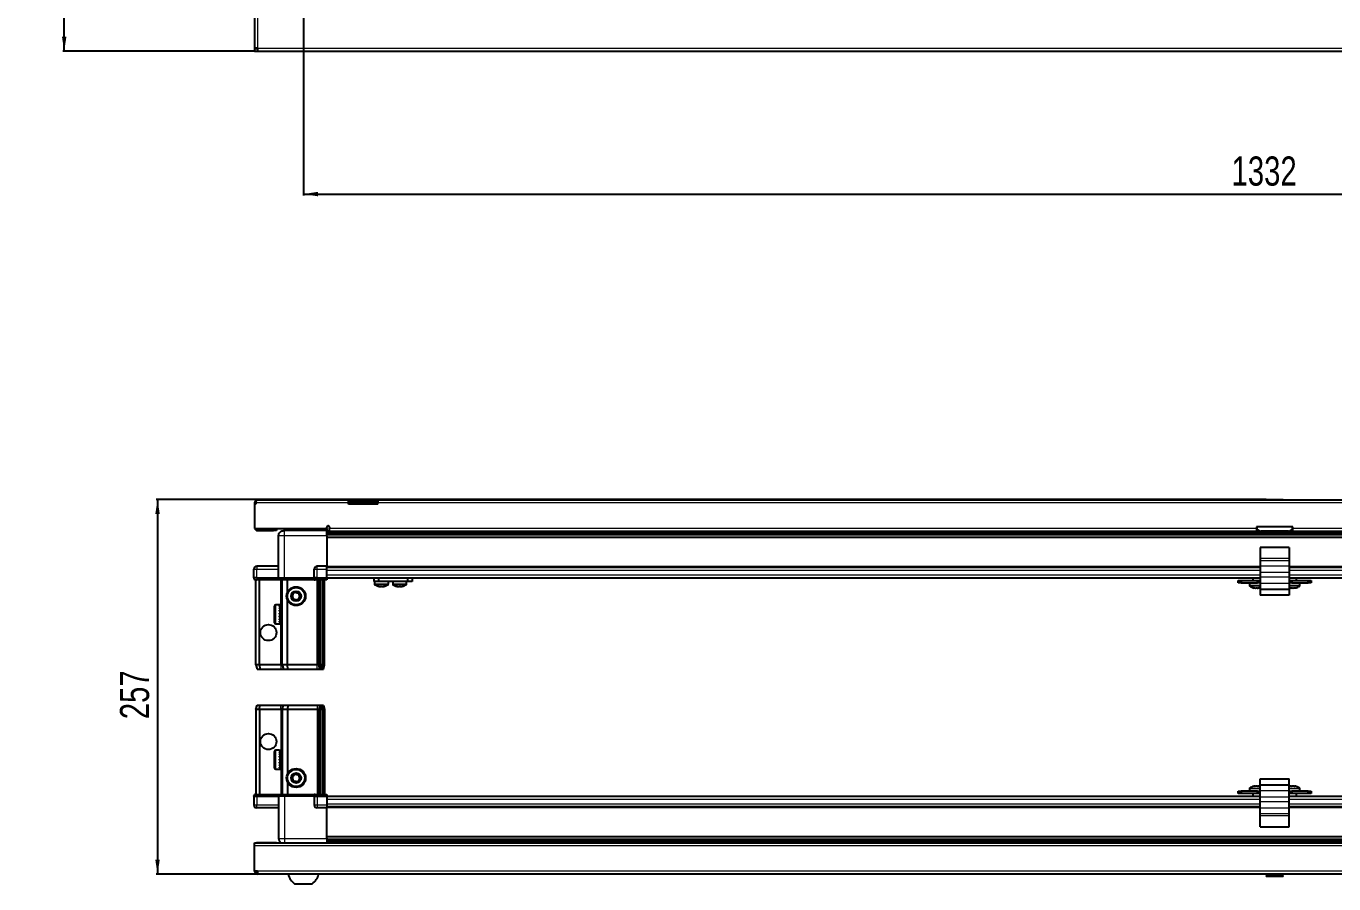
# Model space of a CAD drawing. Header units: millimetres. Extents: x 1219 to 4961, y 106 to 1896.
# Drawn here: x 1219 to 2115, y 106 to 694 of the extents above; entities that cross this region are included whole.
import ezdxf

# ---------------------------------------------------------------- set-up
doc = ezdxf.new("R2010")
doc.units = ezdxf.units.MM
doc.layers.add('FORMAT', color=7, linetype='Continuous')
doc.styles.add('SLDTEXTSTYLE0', font='TXT', dxfattribs={"width": 0.75})
doc.dimstyles.new('SLDDIMSTYLE0', dxfattribs={"dimtxt": 20, "dimasz": 10, "dimexe": 0, "dimexo": 0.0625, "dimgap": 5, "dimtad": 2, "dimdec": 1, "dimrnd": 1e-09, "dimzin": 12, "dimdsep": 46, "dimtxsty": 'SLDTEXTSTYLE0', "dimsah": 1, "dimcen": 0.09, "dimadec": 0, "dimazin": 3, "dimtfac": 1, "dimtofl": 0, "dimtmove": 0, "dimatfit": 3, "dimfxl": 0, "dimfrac": 2, "dimtolj": 1, "dimtzin": 12, "dimarcsym": 0})

# ---------------------------------------------------------------- blocks, each defined once
blk = doc.blocks.new('_D')
at = {"layer": 'FORMAT'}
for p, q in [((1375.15, 1675.82), (1243.66, 1675.82)), ((1244.66, 676.82), (1244.66, 1675.82)), ((1375.15, 676.82), (1243.66, 676.82))]:
    blk.add_line(p, q, dxfattribs=at)
for points in [[(1244.66, 1675.82), (1243.12, 1665.82), (1246.2, 1665.82)], [(1244.66, 676.82), (1246.2, 686.82), (1243.12, 686.82)]]:
    blk.add_solid(points, dxfattribs=at)
at = {"layer": 'FORMAT', "insert": (1218.88, 1154.16), "char_height": 20, "attachment_point": 1, "rotation": 90, "style": 'SLDTEXTSTYLE0'}
blk.add_mtext('999', dxfattribs=at)
blk = doc.blocks.new('_D_2')
at = {"layer": 'FORMAT'}
for p, q in [((1408.66, 717.31), (1408.66, 577.82)), ((2740.66, 717.31), (2740.66, 577.82)), ((1408.66, 578.82), (2740.66, 578.82))]:
    blk.add_line(p, q, dxfattribs=at)
for points in [[(1408.66, 578.82), (1418.66, 577.28), (1418.66, 580.36)], [(2740.66, 578.82), (2730.66, 580.36), (2730.66, 577.28)]]:
    blk.add_solid(points, dxfattribs=at)
at = {"layer": 'FORMAT', "insert": (2045.1, 604.6), "char_height": 20, "attachment_point": 1, "style": 'SLDTEXTSTYLE0'}
blk.add_mtext('1332', dxfattribs=at)
blk = doc.blocks.new('_D_10')
at = {"layer": 'FORMAT'}
for p, q in [((2068.86, 369.36), (1307.66, 369.36)), ((1308.66, 369.36), (1308.66, 112.36)), ((1377.25, 112.36), (1307.66, 112.36))]:
    blk.add_line(p, q, dxfattribs=at)
for points in [[(1308.66, 369.36), (1307.12, 359.36), (1310.2, 359.36)], [(1308.66, 112.36), (1310.2, 122.36), (1307.12, 122.36)]]:
    blk.add_solid(points, dxfattribs=at)
at = {"layer": 'FORMAT', "insert": (1282.88, 218.69), "char_height": 20, "attachment_point": 1, "rotation": 90, "style": 'SLDTEXTSTYLE0'}
blk.add_mtext('257', dxfattribs=at)

msp = doc.modelspace()

# ---------------------------------------------------------------- linework, layer by layer
at = {"color": 7, "linetype": 'Continuous', "lineweight": 25}
for p, q in [((1375.16, 1673.72), (1375.16, 678.92)), ((1377.26, 678.92), (1375.16, 678.92)), ((1375.16, 678.92), (1375.16, 678.32)), ((1375.16, 678.32), (1375.16, 676.82)), ((1377.26, 678.32), (1375.16, 678.32)), ((1375.16, 676.82), (1377.26, 676.82)), ((1377.26, 678.92), (1377.26, 676.82)), ((1377.26, 676.82), (2772.06, 676.82)), ((1376.76, 369.06), (1439.66, 369.06)), ((1400.02, 369.36), (1400.02, 369.06)), ((1400.02, 369.36), (1411.59, 369.36)), ((1411.59, 369.06), (1411.59, 369.36)), ((1439.66, 366.96), (1439.66, 369.06)), ((1439.66, 369.06), (1449.66, 369.06)), ((1449.66, 369.06), (1459.66, 369.06)), ((1459.66, 369.06), (1459.66, 366.96)), ((1459.66, 369.06), (2689.66, 369.06)), ((2068.87, 369.36), (2068.87, 369.06)), ((2068.87, 369.36), (2080.44, 369.36)), ((2080.44, 369.06), (2080.44, 369.36)), ((1376.16, 366.96), (1375.16, 366.96)), ((1375.16, 366.96), (1375.16, 366.06)), ((1375.16, 366.06), (1375.16, 349.56)), ((1376.16, 366.06), (1375.16, 366.06)), ((1376.16, 366.96), (1376.16, 366.06)), ((1449.66, 367.56), (1439.66, 367.56)), ((1439.66, 366.06), (1439.66, 366.96)), ((1459.66, 366.06), (1439.66, 366.06)), ((1459.66, 367.56), (1449.66, 367.56)), ((1459.66, 366.06), (1459.66, 366.96)), ((1424.66, 349.56), (1424.66, 350.41)), ((1426.66, 350.41), (1426.66, 349.66)), ((2087.16, 350.56), (2062.16, 350.56)), ((2062.16, 350.56), (2062.16, 349.66)), ((2087.16, 349.66), (2087.16, 350.56)), ((1375.16, 349.56), (1424.66, 349.56)), ((1377.26, 348.06), (1388.16, 348.06)), ((1390.16, 348.06), (1388.16, 348.06)), ((1390.16, 349.56), (1390.16, 348.06)), ((1391.66, 315.56), (1391.66, 344.56)), ((1395.41, 349.56), (1395.41, 348.06)), ((1424.66, 348.06), (1395.66, 348.06)), ((1421.91, 348.06), (1421.91, 349.56)), ((1424.66, 349.56), (1424.66, 348.06)), ((1424.66, 347.41), (1448.53, 347.41)), ((2724.66, 345.61), (1424.66, 345.61)), ((2724.66, 345.58), (1424.66, 345.58)), ((1424.66, 344.56), (1424.66, 323.56)), ((1426.66, 347.56), (1426.66, 349.66)), ((1426.66, 347.56), (2062.16, 347.56)), ((1443.16, 347.56), (1443.16, 347.41)), ((1443.32, 347.56), (1443.32, 347.41)), ((1443.53, 347.56), (1443.53, 347.41)), ((1444.08, 347.56), (1444.08, 347.41)), ((1444.49, 347.56), (1444.49, 347.41)), ((1445.38, 347.56), (1445.38, 347.41)), ((1445.96, 347.56), (1445.96, 347.41)), ((1447.1, 347.56), (1447.1, 347.41)), ((1447.8, 347.56), (1447.8, 347.41)), ((1448.53, 347.41), (1449.07, 347.41)), ((1449.07, 347.56), (1449.07, 347.41)), ((1449.07, 347.41), (1449.08, 347.41)), ((1449.08, 347.41), (1449.81, 347.41)), ((1449.26, 347.56), (1449.26, 347.41)), ((1449.76, 347.56), (1449.76, 347.41)), ((1449.81, 347.56), (1449.81, 347.41)), ((1449.81, 347.41), (1450.78, 347.41)), ((1449.81, 347.41), (1449.81, 347.41)), ((1450.78, 347.41), (2698.53, 347.41)), ((1451.1, 347.56), (1451.1, 347.41)), ((1451.12, 347.56), (1451.12, 347.41)), ((1451.81, 347.56), (1451.81, 347.41)), ((1452.99, 347.56), (1452.99, 347.41)), ((1453.6, 347.56), (1453.6, 347.41)), ((1454.55, 347.56), (1454.55, 347.41)), ((1455.01, 347.56), (1455.01, 347.41)), ((1455.63, 347.56), (1455.63, 347.41)), ((1455.89, 347.56), (1455.89, 347.41)), ((1456.13, 347.56), (1456.13, 347.41)), ((1456.16, 347.56), (1456.16, 347.41)), ((2062.16, 349.66), (2062.16, 347.56)), ((2084.16, 347.56), (2065.16, 347.56)), ((2087.16, 347.56), (2087.16, 349.66)), ((2087.16, 347.56), (2722.66, 347.56)), ((2084.66, 336.51), (2064.66, 336.51)), ((2064.66, 336.51), (2064.66, 328.78)), ((2084.66, 336.51), (2084.66, 328.78)), ((1391.66, 323.56), (1376.66, 323.56)), ((1424.66, 323.56), (1418.16, 323.56)), ((1424.66, 321.56), (1424.66, 323.56)), ((1424.66, 322.91), (2064.66, 322.91)), ((2064.66, 328.78), (2064.66, 327.34)), ((2064.66, 327.34), (2064.66, 323.57)), ((2064.66, 323.57), (2064.66, 319.24)), ((2084.66, 328.78), (2084.66, 327.34)), ((2084.66, 327.34), (2084.66, 323.57)), ((2084.66, 323.57), (2084.66, 319.24)), ((2084.66, 322.91), (2724.66, 322.91)), ((1374.66, 315.56), (1374.66, 321.56)), ((1374.66, 315.56), (1374.66, 315.22)), ((1374.66, 315.56), (1374.66, 315.56)), ((1374.66, 315.56), (1374.66, 315.22)), ((1376.66, 315.56), (1374.66, 315.56)), ((1374.66, 315.22), (1375.16, 314.36)), ((1374.66, 315.22), (1375.16, 314.36)), ((1375.16, 314.36), (1376.66, 314.36)), ((1376.16, 256.06), (1376.16, 314.36)), ((1376.66, 315.56), (1391.46, 315.56)), ((1391.46, 314.36), (1376.66, 314.36)), ((1378.66, 256.06), (1378.66, 314.36)), ((1391.46, 315.56), (1391.66, 315.56)), ((1391.66, 314.36), (1391.46, 314.36)), ((1391.66, 315.56), (1391.66, 314.36)), ((1391.66, 315.56), (1395.66, 315.56)), ((1395.66, 314.36), (1391.66, 314.36)), ((1394.16, 256.06), (1394.16, 314.36)), ((1395.66, 315.56), (1415.96, 315.56)), ((1415.96, 314.36), (1395.66, 314.36)), ((1397.66, 305.56), (1397.66, 314.36)), ((1415.96, 315.56), (1416.16, 315.56)), ((1416.16, 314.36), (1415.96, 314.36)), ((1416.16, 315.56), (1416.16, 321.56)), ((1416.16, 315.56), (1416.16, 314.36)), ((1418.16, 315.56), (1416.16, 315.56)), ((1416.16, 315.56), (1418.16, 315.56)), ((1416.16, 314.36), (1416.83, 314.36)), ((1424.66, 314.36), (1416.83, 314.36)), ((1418.16, 315.56), (1424.66, 315.56)), ((1418.16, 315.22), (1424.66, 315.22)), ((1419.16, 256.06), (1419.16, 314.36)), ((1420.16, 256.06), (1420.16, 314.36)), ((1421.66, 256.06), (1421.66, 314.36)), ((1423.16, 256.06), (1423.16, 314.36)), ((1424.66, 315.56), (1424.66, 321.56)), ((1424.66, 315.71), (2064.66, 315.71)), ((1424.66, 315.56), (1424.66, 315.22)), ((1424.66, 315.22), (1424.66, 314.36)), ((1457.11, 313.21), (1457.11, 315.71)), ((1460.11, 315.71), (1460.11, 313.21)), ((1480.31, 313.21), (1480.31, 315.71)), ((1483.31, 315.71), (1483.31, 313.21)), ((2059.66, 315.71), (2059.66, 313.71)), ((2064.66, 319.24), (2064.66, 316.01)), ((2064.66, 316.01), (2064.66, 311.69)), ((2084.66, 319.24), (2084.66, 316.01)), ((2084.66, 316.01), (2084.66, 311.69)), ((2084.66, 315.71), (2724.66, 315.71)), ((2089.66, 313.71), (2089.66, 315.71)), ((1460.11, 313.21), (1457.11, 313.21)), ((1457.46, 313.21), (1457.46, 311.3)), ((1480.31, 313.21), (1460.11, 313.21)), ((1466.96, 311.3), (1466.96, 313.21)), ((1469.91, 313.21), (1469.91, 311.3)), ((1469.96, 313.21), (1469.96, 311.3)), ((1479.46, 311.3), (1479.46, 313.21)), ((1483.31, 313.21), (1480.31, 313.21)), ((2049.66, 312.21), (2049.66, 313.71)), ((2049.66, 313.71), (2051.66, 313.71)), ((2051.66, 312.21), (2049.66, 312.21)), ((2051.66, 313.71), (2051.66, 312.21)), ((2051.66, 313.71), (2062.91, 313.71)), ((2051.66, 312.21), (2062.91, 312.21)), ((2057.41, 312.21), (2057.41, 310.3)), ((2062.91, 312.21), (2062.91, 313.71)), ((2062.91, 313.71), (2064.66, 313.71)), ((2064.66, 312.21), (2062.91, 312.21)), ((2064.66, 311.69), (2064.66, 307.71)), ((2084.66, 307.71), (2064.66, 307.71)), ((2064.66, 307.71), (2064.66, 303.71)), ((2084.66, 313.71), (2086.41, 313.71)), ((2086.41, 312.21), (2084.66, 312.21)), ((2084.66, 311.69), (2084.66, 307.71)), ((2084.66, 308.91), (2084.91, 308.83)), ((2084.66, 307.71), (2084.66, 303.71)), ((2086.41, 313.71), (2086.41, 312.21)), ((2086.41, 313.71), (2097.66, 313.71)), ((2086.41, 312.21), (2097.66, 312.21)), ((2091.91, 310.3), (2091.91, 312.21)), ((2097.66, 312.21), (2097.66, 313.71)), ((2097.66, 313.71), (2099.66, 313.71)), ((2099.66, 312.21), (2097.66, 312.21)), ((2099.66, 313.71), (2099.66, 312.21)), ((1388.96, 284.86), (1388.96, 296.26)), ((1392.66, 297.06), (1389.76, 297.06)), ((1392.16, 296.96), (1392.66, 296.96)), ((1392.16, 296.96), (1392.16, 296.8)), ((1392.16, 296.8), (1392.66, 296.8)), ((1392.16, 296.31), (1392.66, 296.31)), ((1392.16, 296.31), (1392.16, 295.93)), ((1392.16, 295.93), (1392.66, 295.93)), ((1392.66, 296.96), (1392.66, 297.06)), ((1392.66, 296.8), (1392.66, 296.96)), ((1392.66, 296.31), (1392.66, 296.8)), ((1392.66, 295.93), (1392.66, 296.31)), ((1392.66, 295.09), (1392.66, 295.93)), ((1397.66, 256.06), (1397.66, 300.56)), ((2084.66, 303.71), (2064.66, 303.71)), ((1392.16, 295.09), (1392.66, 295.09)), ((1392.16, 295.09), (1392.16, 294.53)), ((1392.16, 294.53), (1392.66, 294.53)), ((1392.16, 293.43), (1392.66, 293.43)), ((1392.16, 293.43), (1392.16, 292.75)), ((1392.16, 292.75), (1392.66, 292.75)), ((1392.16, 291.49), (1392.66, 291.49)), ((1392.16, 291.49), (1392.16, 290.75)), ((1392.16, 291.19), (1392.66, 291.19)), ((1392.16, 290.75), (1392.66, 290.75)), ((1392.16, 289.46), (1392.66, 289.46)), ((1392.16, 289.46), (1392.16, 288.74)), ((1392.16, 289.32), (1392.66, 289.32)), ((1392.16, 288.74), (1392.66, 288.74)), ((1392.16, 287.53), (1392.66, 287.53)), ((1392.16, 287.53), (1392.16, 286.9)), ((1392.66, 294.53), (1392.66, 295.09)), ((1392.76, 294.96), (1392.66, 294.96)), ((1392.66, 293.43), (1392.66, 294.53)), ((1392.66, 292.75), (1392.66, 293.43)), ((1392.66, 291.49), (1392.66, 292.75)), ((1392.66, 291.19), (1392.66, 291.49)), ((1392.66, 289.46), (1392.66, 290.75)), ((1392.66, 288.74), (1392.66, 289.32)), ((1392.66, 287.53), (1392.66, 288.74)), ((1392.66, 286.9), (1392.66, 287.53)), ((1392.76, 293.44), (1392.76, 294.96)), ((1392.76, 286.16), (1392.76, 293.44)), ((1393.64, 293.86), (1393.16, 294.56)), ((1393.16, 286.56), (1393.16, 294.56)), ((1393.16, 286.56), (1393.64, 287.25)), ((1394.12, 294.56), (1393.64, 293.86)), ((1393.64, 287.25), (1393.64, 293.86)), ((1393.64, 287.25), (1394.12, 286.56)), ((1394.16, 294.56), (1394.12, 294.56)), ((1394.12, 286.56), (1394.12, 294.56)), ((1389.76, 284.06), (1392.66, 284.06)), ((1392.16, 286.9), (1392.66, 286.9)), ((1392.16, 285.9), (1392.66, 285.9)), ((1392.16, 285.9), (1392.16, 285.42)), ((1392.16, 285.42), (1392.66, 285.42)), ((1392.16, 284.73), (1392.66, 284.73)), ((1392.16, 284.73), (1392.16, 284.44)), ((1392.16, 284.44), (1392.66, 284.44)), ((1392.16, 284.12), (1392.66, 284.12)), ((1392.16, 284.12), (1392.16, 284.06)), ((1392.16, 284.06), (1392.66, 284.06)), ((1392.66, 285.9), (1392.66, 286.9)), ((1392.66, 286.16), (1392.76, 286.16)), ((1392.66, 285.42), (1392.66, 285.9)), ((1392.66, 284.73), (1392.66, 285.42)), ((1392.66, 284.44), (1392.66, 284.73)), ((1392.66, 284.12), (1392.66, 284.44)), ((1392.66, 284.06), (1392.66, 284.12)), ((1392.66, 284.06), (1392.66, 284.06)), ((1394.12, 286.56), (1394.16, 286.56)), ((1378.66, 256.06), (1376.16, 256.06)), ((1376.16, 256.06), (1376.96, 253.06)), ((1376.96, 253.06), (1378.81, 253.06)), ((1378.66, 256.06), (1378.81, 253.06)), ((1393.16, 256.06), (1378.66, 256.06)), ((1378.81, 253.06), (1393.16, 253.06)), ((1394.16, 256.06), (1393.16, 256.06)), ((1393.16, 253.06), (1394.96, 253.06)), ((1397.66, 256.06), (1394.16, 256.06)), ((1394.16, 256.06), (1394.96, 253.06)), ((1394.96, 253.06), (1397.99, 253.06)), ((1418.16, 256.06), (1397.66, 256.06)), ((1397.99, 253.06), (1397.66, 256.06)), ((1397.99, 253.06), (1418.16, 253.06)), ((1419.16, 256.06), (1418.16, 256.06)), ((1418.16, 253.06), (1419.96, 253.06)), ((1420.16, 256.06), (1419.16, 256.06)), ((1419.96, 253.06), (1419.16, 256.06)), ((1419.96, 253.06), (1420.7, 253.06)), ((1421.66, 256.06), (1420.16, 256.06)), ((1420.7, 253.06), (1420.16, 256.06)), ((1420.7, 253.06), (1421.2, 253.06)), ((1421.2, 253.06), (1421.66, 256.06)), ((1421.2, 253.06), (1422.35, 253.06)), ((1423.16, 256.06), (1421.66, 256.06)), ((1422.35, 253.06), (1423.16, 256.06)), ((1376.16, 225.36), (1376.96, 228.36)), ((1376.16, 225.36), (1376.16, 167.06)), ((1378.66, 225.36), (1376.16, 225.36)), ((1376.96, 228.36), (1378.81, 228.36)), ((1378.66, 225.36), (1378.81, 228.36)), ((1393.16, 225.36), (1378.66, 225.36)), ((1378.66, 225.36), (1378.66, 167.06)), ((1378.81, 228.36), (1393.16, 228.36)), ((1393.16, 228.36), (1394.96, 228.36)), ((1394.16, 225.36), (1393.16, 225.36)), ((1394.16, 225.36), (1394.96, 228.36)), ((1397.66, 225.36), (1394.16, 225.36)), ((1394.16, 225.36), (1394.16, 167.06)), ((1394.96, 228.36), (1397.99, 228.36)), ((1397.99, 228.36), (1397.66, 225.36)), ((1397.66, 225.36), (1397.66, 180.86)), ((1418.16, 225.36), (1397.66, 225.36)), ((1397.99, 228.36), (1418.16, 228.36)), ((1418.16, 228.36), (1419.96, 228.36)), ((1419.16, 225.36), (1418.16, 225.36)), ((1419.96, 228.36), (1419.16, 225.36)), ((1419.16, 225.36), (1419.16, 167.06)), ((1420.16, 225.36), (1419.16, 225.36)), ((1419.96, 228.36), (1420.7, 228.36)), ((1420.7, 228.36), (1420.16, 225.36)), ((1420.16, 225.36), (1420.16, 167.06)), ((1421.66, 225.36), (1420.16, 225.36)), ((1420.7, 228.36), (1421.2, 228.36)), ((1421.2, 228.36), (1422.35, 228.36)), ((1421.2, 228.36), (1421.66, 225.36)), ((1421.66, 225.36), (1421.66, 167.06)), ((1423.16, 225.36), (1421.66, 225.36)), ((1422.35, 228.36), (1423.16, 225.36)), ((1423.16, 225.36), (1423.16, 167.06)), ((1392.16, 197.36), (1389.76, 197.36)), ((1392.16, 197.36), (1392.16, 197.35)), ((1392.16, 197.35), (1392.66, 197.35)), ((1392.66, 197.16), (1392.66, 197.35)), ((1388.96, 185.16), (1388.96, 196.56)), ((1392.16, 197.16), (1392.66, 197.16)), ((1392.16, 197.16), (1392.16, 196.94)), ((1392.16, 196.94), (1392.66, 196.94)), ((1392.16, 196.37), (1392.66, 196.37)), ((1392.16, 196.37), (1392.16, 195.94)), ((1392.16, 195.94), (1392.66, 195.94)), ((1392.16, 195.03), (1392.66, 195.03)), ((1392.16, 195.03), (1392.16, 194.44)), ((1392.16, 194.44), (1392.66, 194.44)), ((1392.16, 193.29), (1392.66, 193.29)), ((1392.16, 193.29), (1392.16, 192.59)), ((1392.16, 192.59), (1392.66, 192.59)), ((1392.16, 191.31), (1392.66, 191.31)), ((1392.16, 191.31), (1392.16, 190.57)), ((1392.16, 191.16), (1392.66, 191.16)), ((1392.16, 190.66), (1392.66, 190.66)), ((1392.16, 190.57), (1392.66, 190.57)), ((1392.16, 189.28), (1392.66, 189.28)), ((1392.16, 189.28), (1392.16, 188.58)), ((1392.16, 188.58), (1392.66, 188.58)), ((1392.66, 196.94), (1392.66, 197.16)), ((1392.66, 196.37), (1392.66, 196.94)), ((1392.66, 195.94), (1392.66, 196.37)), ((1392.66, 195.03), (1392.66, 195.94)), ((1392.76, 195.26), (1392.66, 195.26)), ((1392.66, 194.44), (1392.66, 195.03)), ((1392.66, 193.29), (1392.66, 194.44)), ((1392.66, 192.59), (1392.66, 193.29)), ((1392.66, 191.31), (1392.66, 192.59)), ((1392.66, 191.16), (1392.66, 191.31)), ((1392.66, 190.57), (1392.66, 190.66)), ((1392.66, 189.28), (1392.66, 190.57)), ((1392.66, 188.58), (1392.66, 189.28)), ((1392.66, 187.41), (1392.66, 188.58)), ((1392.76, 186.46), (1392.76, 195.26)), ((1393.64, 194.16), (1393.16, 194.86)), ((1393.16, 186.86), (1393.16, 194.86)), ((1394.12, 194.86), (1393.64, 194.16)), ((1393.64, 187.55), (1393.64, 194.16)), ((1394.16, 194.86), (1394.12, 194.86)), ((1394.12, 186.86), (1394.12, 194.86)), ((1389.76, 184.36), (1392.16, 184.36)), ((1392.16, 187.41), (1392.66, 187.41)), ((1392.16, 187.41), (1392.16, 186.81)), ((1392.16, 186.81), (1392.66, 186.81)), ((1392.16, 185.88), (1392.66, 185.88)), ((1392.16, 185.88), (1392.16, 185.43)), ((1392.16, 185.43), (1392.66, 185.43)), ((1392.16, 184.83), (1392.66, 184.83)), ((1392.16, 184.83), (1392.16, 184.59)), ((1392.16, 184.59), (1392.66, 184.59)), ((1392.16, 184.37), (1392.66, 184.37)), ((1392.16, 184.37), (1392.16, 184.36)), ((1392.16, 184.36), (1392.66, 184.36)), ((1392.66, 186.81), (1392.66, 187.41)), ((1392.66, 185.88), (1392.66, 186.81)), ((1392.66, 186.46), (1392.76, 186.46)), ((1392.66, 185.43), (1392.66, 185.88)), ((1392.66, 184.83), (1392.66, 185.43)), ((1392.66, 184.59), (1392.66, 184.83)), ((1392.66, 184.37), (1392.66, 184.59)), ((1392.66, 184.36), (1392.66, 184.37)), ((1393.16, 186.86), (1393.64, 187.55)), ((1393.64, 187.55), (1394.12, 186.86)), ((1394.12, 186.86), (1394.16, 186.86)), ((1397.66, 175.86), (1397.66, 167.06)), ((2057.41, 171.11), (2057.41, 169.21)), ((2063.33, 172.69), (2063.33, 172.69)), ((2064.66, 177.71), (2084.66, 177.71)), ((2064.66, 173.71), (2064.66, 177.71)), ((2064.66, 173.71), (2084.66, 173.71)), ((2064.66, 169.72), (2064.66, 173.71)), ((2084.66, 173.71), (2084.66, 177.71)), ((2084.66, 169.72), (2084.66, 173.71)), ((2088.33, 172.69), (2088.33, 172.69)), ((2091.91, 169.21), (2091.91, 171.11)), ((1375.16, 167.06), (1374.66, 166.19)), ((1374.66, 165.86), (1374.66, 166.19)), ((1374.66, 165.86), (1376.66, 165.86)), ((1374.66, 165.86), (1374.66, 159.86)), ((1376.66, 167.06), (1375.16, 167.06)), ((1376.66, 167.06), (1391.46, 167.06)), ((1391.46, 165.86), (1376.66, 165.86)), ((1376.66, 165.86), (1391.46, 165.86)), ((1391.46, 167.06), (1391.66, 167.06)), ((1391.66, 165.86), (1391.46, 165.86)), ((1391.66, 165.86), (1391.66, 167.06)), ((1391.66, 167.06), (1395.66, 167.06)), ((1395.66, 165.86), (1391.66, 165.86)), ((1391.66, 165.86), (1391.66, 136.86)), ((1395.66, 167.06), (1415.96, 167.06)), ((1415.96, 165.86), (1395.66, 165.86)), ((1415.96, 167.06), (1416.16, 167.06)), ((1416.16, 165.86), (1415.96, 165.86)), ((1416.16, 165.86), (1416.16, 167.06)), ((1416.83, 167.06), (1416.16, 167.06)), ((1416.16, 165.86), (1418.16, 165.86)), ((1416.16, 165.86), (1416.16, 159.86)), ((1416.83, 167.06), (1424.66, 167.06)), ((1424.66, 166.19), (1418.16, 166.19)), ((1424.66, 165.86), (1418.16, 165.86)), ((1418.16, 165.86), (1424.66, 165.86)), ((1424.66, 167.06), (1424.66, 166.19)), ((1424.66, 166.19), (1424.66, 166.19)), ((1424.66, 165.86), (1424.66, 166.19)), ((1424.66, 165.86), (1424.66, 165.86)), ((1424.66, 165.86), (1424.66, 159.86)), ((2064.66, 165.71), (1424.66, 165.71)), ((2049.66, 167.71), (2049.66, 169.21)), ((2049.66, 169.21), (2051.66, 169.21)), ((2051.66, 167.71), (2049.66, 167.71)), ((2051.66, 169.21), (2051.66, 167.71)), ((2062.91, 169.21), (2051.66, 169.21)), ((2062.91, 167.71), (2051.66, 167.71)), ((2059.66, 167.71), (2059.66, 165.71)), ((2062.91, 167.71), (2062.91, 169.21)), ((2062.91, 169.21), (2064.66, 169.21)), ((2064.66, 167.71), (2062.91, 167.71)), ((2064.66, 165.4), (2064.66, 169.72)), ((2064.66, 162.17), (2064.66, 165.4)), ((2064.66, 157.85), (2064.66, 162.17)), ((2084.66, 165.4), (2084.66, 169.72)), ((2084.66, 169.21), (2086.41, 169.21)), ((2086.41, 167.71), (2084.66, 167.71)), ((2724.66, 165.71), (2084.66, 165.71)), ((2084.66, 162.17), (2084.66, 165.4)), ((2084.66, 157.85), (2084.66, 162.17)), ((2086.41, 169.21), (2086.41, 167.71)), ((2097.66, 169.21), (2086.41, 169.21)), ((2097.66, 167.71), (2086.41, 167.71)), ((2089.66, 165.71), (2089.66, 167.71)), ((2097.66, 167.71), (2097.66, 169.21)), ((2097.66, 169.21), (2099.66, 169.21)), ((2099.66, 167.71), (2097.66, 167.71)), ((2099.66, 169.21), (2099.66, 167.71)), ((1391.66, 157.86), (1376.66, 157.86)), ((1424.66, 157.86), (1418.16, 157.86)), ((1424.66, 159.86), (1424.66, 157.86)), ((2064.66, 158.51), (1424.66, 158.51)), ((1424.66, 136.86), (1424.66, 157.86)), ((2064.66, 154.07), (2064.66, 157.85)), ((2064.66, 152.63), (2064.66, 154.07)), ((2064.66, 144.91), (2064.66, 152.63)), ((2724.66, 158.51), (2084.66, 158.51)), ((2084.66, 154.07), (2084.66, 157.85)), ((2084.66, 152.63), (2084.66, 154.07)), ((2084.66, 144.91), (2084.66, 152.63)), ((2064.66, 144.91), (2084.66, 144.91)), ((1424.66, 135.83), (2724.66, 135.83)), ((1424.66, 135.8), (2724.66, 135.8)), ((1375.16, 133.86), (2774.16, 133.86)), ((1375.16, 131.76), (1375.16, 133.86)), ((1375.16, 114.46), (1375.16, 131.76)), ((1390.16, 133.96), (1377.26, 133.96)), ((1390.16, 133.96), (1390.16, 133.86)), ((1448.53, 134.01), (1424.66, 134.01)), ((1443.16, 133.86), (1443.16, 134.01)), ((1443.2, 133.86), (1443.2, 134.01)), ((1443.47, 133.86), (1443.47, 134.01)), ((1443.73, 133.86), (1443.73, 134.01)), ((1444.38, 133.86), (1444.38, 134.01)), ((1444.84, 133.86), (1444.84, 134.01)), ((1445.81, 133.86), (1445.81, 134.01)), ((1446.43, 133.86), (1446.43, 134.01)), ((1447.62, 133.86), (1447.62, 134.01)), ((1448.28, 133.86), (1448.28, 134.01)), ((1448.33, 133.86), (1448.33, 134.01)), ((1449.62, 134.01), (1448.53, 134.01)), ((1450.35, 134.01), (1449.62, 134.01)), ((1449.62, 133.86), (1449.62, 134.01)), ((1449.62, 134.01), (1449.62, 134.01)), ((1449.63, 133.86), (1449.63, 134.01)), ((1450.13, 133.86), (1450.13, 134.01)), ((1450.36, 134.01), (1450.35, 134.01)), ((1450.36, 133.86), (1450.36, 134.01)), ((1450.78, 134.01), (1450.36, 134.01)), ((2698.53, 134.01), (1450.78, 134.01)), ((1451.63, 133.86), (1451.63, 134.01)), ((1452.32, 133.86), (1452.32, 134.01)), ((1453.45, 133.86), (1453.45, 134.01)), ((1454.02, 133.86), (1454.02, 134.01)), ((1454.9, 133.86), (1454.9, 134.01)), ((1455.3, 133.86), (1455.3, 134.01)), ((1455.83, 133.86), (1455.83, 134.01)), ((1456.02, 133.86), (1456.02, 134.01)), ((1456.16, 133.86), (1456.16, 134.01)), ((1377.26, 114.46), (1375.16, 114.46)), ((1377.26, 114.46), (1377.26, 112.36)), ((2772.06, 112.36), (1377.26, 112.36)), ((2069.86, 112.36), (2068.87, 111.37)), ((2068.87, 111.37), (2068.87, 110.86)), ((2080.44, 111.37), (2068.87, 111.37)), ((2080.44, 110.86), (2068.87, 110.86)), ((2080.44, 111.37), (2079.46, 112.36)), ((2080.44, 110.86), (2080.44, 111.37)), ((1402.66, 105.76), (1414.66, 105.76))]:
    msp.add_line(p, q, dxfattribs=at)
at = {"color": 8, "linetype": 'Continuous', "lineweight": 18}
for p, q in [((1377.26, 1673.72), (1377.26, 678.92)), ((1377.26, 678.92), (2772.06, 678.92)), ((1449.66, 367.56), (1449.66, 369.06)), ((1439.66, 366.96), (1376.16, 366.96)), ((2689.66, 366.96), (1459.66, 366.96)), ((1377.26, 349.56), (1377.26, 348.06)), ((1388.16, 348.06), (1388.16, 349.56)), ((1395.66, 344.56), (1424.66, 344.56)), ((1395.66, 315.56), (1395.66, 344.56)), ((1424.66, 348.06), (1426.66, 348.06)), ((2724.66, 346.82), (1424.66, 346.82)), ((1424.66, 344.37), (2724.66, 344.37)), ((2724.66, 342.96), (1424.66, 342.96)), ((1426.66, 349.66), (2062.16, 349.66)), ((2062.16, 348.06), (2063.5, 348.06)), ((2085.82, 348.06), (2087.16, 348.06)), ((2087.16, 349.66), (2722.66, 349.66)), ((1376.66, 323.56), (1376.66, 321.56)), ((1418.16, 321.56), (1418.16, 323.56)), ((1424.66, 323.56), (2064.66, 323.56)), ((2084.66, 328.78), (2064.66, 328.78)), ((2084.66, 327.34), (2064.66, 327.34)), ((2084.66, 323.57), (2064.66, 323.57)), ((2084.66, 323.56), (2724.66, 323.56)), ((1374.66, 321.56), (1376.66, 321.56)), ((1376.66, 315.56), (1376.66, 321.56)), ((1376.66, 321.56), (1391.66, 321.56)), ((1376.66, 315.56), (1376.66, 314.36)), ((1391.46, 314.36), (1391.46, 315.56)), ((1393.16, 294.56), (1393.16, 314.36)), ((1395.66, 315.56), (1395.66, 314.36)), ((1415.96, 314.36), (1415.96, 315.56)), ((1416.16, 321.56), (1418.16, 321.56)), ((1418.16, 315.56), (1418.16, 321.56)), ((1418.16, 321.56), (1424.66, 321.56)), ((1418.16, 315.56), (1418.16, 315.22)), ((1418.16, 256.06), (1418.16, 314.36)), ((1424.66, 320.91), (2064.66, 320.91)), ((1424.66, 317.71), (2064.66, 317.71)), ((2084.66, 319.24), (2064.66, 319.24)), ((2084.66, 316.01), (2064.66, 316.01)), ((2084.66, 320.91), (2724.66, 320.91)), ((2084.66, 317.71), (2724.66, 317.71)), ((1466.96, 311.3), (1457.46, 311.3)), ((1466.76, 310.93), (1457.65, 310.93)), ((1469.96, 311.3), (1469.91, 311.3)), ((1479.46, 311.3), (1469.96, 311.3)), ((1470.15, 310.93), (1470.1, 310.93)), ((1479.26, 310.93), (1470.15, 310.93)), ((2064.66, 310.3), (2057.41, 310.3)), ((2064.66, 309.93), (2057.6, 309.93)), ((2084.66, 311.69), (2064.66, 311.69)), ((2091.91, 310.3), (2084.66, 310.3)), ((2091.71, 309.93), (2084.66, 309.93)), ((1389.76, 284.06), (1389.76, 297.06)), ((1393.16, 256.06), (1393.16, 286.56)), ((1393.16, 256.06), (1393.16, 253.06)), ((1418.16, 253.06), (1418.16, 256.06)), ((1393.16, 225.36), (1393.16, 228.36)), ((1393.16, 225.36), (1393.16, 194.86)), ((1418.16, 228.36), (1418.16, 225.36)), ((1418.16, 225.36), (1418.16, 167.06)), ((1389.76, 184.36), (1389.76, 197.36)), ((1393.16, 186.86), (1393.16, 167.06)), ((2057.41, 171.11), (2062.16, 171.11)), ((2057.6, 171.48), (2062.16, 171.48)), ((2062.16, 171.48), (2064.66, 171.48)), ((2062.16, 171.11), (2064.66, 171.11)), ((2084.66, 171.48), (2087.16, 171.48)), ((2084.66, 171.11), (2087.16, 171.11)), ((2087.16, 171.48), (2091.71, 171.48)), ((2087.16, 171.11), (2091.91, 171.11)), ((1376.66, 165.86), (1376.66, 167.06)), ((1376.66, 165.86), (1376.66, 159.86)), ((1391.46, 165.86), (1391.46, 167.06)), ((1395.66, 165.86), (1395.66, 167.06)), ((1395.66, 165.86), (1395.66, 136.86)), ((1415.96, 165.86), (1415.96, 167.06)), ((1418.16, 165.86), (1418.16, 166.19)), ((1418.16, 165.86), (1418.16, 159.86)), ((1424.66, 165.86), (1424.66, 166.19)), ((2064.66, 163.71), (1424.66, 163.71)), ((2064.66, 169.72), (2084.66, 169.72)), ((2064.66, 165.4), (2084.66, 165.4)), ((2064.66, 162.17), (2084.66, 162.17)), ((2724.66, 163.71), (2084.66, 163.71)), ((1374.66, 159.86), (1376.66, 159.86)), ((1376.66, 159.86), (1391.66, 159.86)), ((1376.66, 157.86), (1376.66, 159.86)), ((1416.16, 159.86), (1418.16, 159.86)), ((1418.16, 159.86), (1424.66, 159.86)), ((1418.16, 159.86), (1418.16, 157.86)), ((2064.66, 160.51), (1424.66, 160.51)), ((2064.66, 157.86), (1424.66, 157.86)), ((2064.66, 157.85), (2084.66, 157.85)), ((2064.66, 154.07), (2084.66, 154.07)), ((2064.66, 152.63), (2084.66, 152.63)), ((2724.66, 160.51), (2084.66, 160.51)), ((2724.66, 157.86), (2084.66, 157.86)), ((1395.66, 136.86), (1424.66, 136.86)), ((1424.66, 138.45), (2724.66, 138.45)), ((2724.66, 137.04), (1424.66, 137.04)), ((1424.66, 134.59), (2724.66, 134.59)), ((2774.16, 131.76), (1375.16, 131.76)), ((1377.26, 133.86), (1377.26, 133.96)), ((2772.06, 114.46), (1377.26, 114.46))]:
    msp.add_line(p, q, dxfattribs=at)
at = {"color": 7, "linetype": 'Continuous', "lineweight": 25, "flags": 128}
for points in [[(2064.66, 172.5), (2064.65, 172.51), (2064.33, 172.6)], [(2085.01, 172.61), (2084.69, 172.51), (2084.66, 172.5)], [(1377.26, 133.96), (1376.85, 133.91), (1376.62, 133.86)]]:
    msp.add_lwpolyline(points, dxfattribs=at)
at = {"color": 7, "linetype": 'Continuous', "lineweight": 25}
for centre, radius in [((1403.66, 303.06), 6.5), ((1403.66, 303.06), 3.46), ((1384.66, 278.06), 5.5), ((1384.66, 203.36), 5.5), ((1403.66, 178.36), 6.5), ((1403.66, 178.36), 3.46)]:
    msp.add_circle(centre, radius, dxfattribs=at)
at = {"color": 8, "linetype": 'Continuous', "lineweight": 18}
for centre in [(1403.66, 303.06), (1403.66, 178.36)]:
    msp.add_circle(centre, 5.7, dxfattribs=at)
at = {"color": 7, "linetype": 'Continuous', "lineweight": 25}
for centre, radius, start, end in [((1425.66, 350.41), 1, 0, 180), ((2065.16, 350.56), 3, 180, 270), ((2084.16, 350.56), 3, 270, 360), ((1377.26, 350.16), 2.1, 196.60155, 270), ((1376.66, 321.56), 2, 90, 180), ((1418.16, 321.56), 2, 90, 180), ((1403.66, 303.06), 2.5, 74.92207, 134.92207), ((1403.66, 303.06), 2.5, 14.92207, 74.92207), ((1457.91, 311.3), 0.45, 180, 235.28209), ((1462.21, 317.51), 8, 235.28209, 258.9392), ((1462.21, 317.51), 8, 281.00757, 304.71791), ((1466.51, 311.3), 0.45, 304.71791, 0), ((1470.36, 311.3), 0.45, 180, 235.28209), ((1470.41, 311.3), 0.45, 180, 235.28209), ((1474.66, 317.51), 8, 235.28209, 255.8287), ((1474.71, 317.51), 8, 235.28209, 259.06255), ((1474.71, 317.51), 8, 280.87532, 304.71791), ((1479.01, 311.3), 0.45, 304.71791, 0), ((2057.86, 310.3), 0.45, 180, 235.28209), ((2062.16, 316.51), 8, 235.28209, 259.10263), ((2062.16, 316.51), 8, 280.79755, 288.20996), ((2087.16, 316.51), 8, 286.33055, 304.71791), ((2091.46, 310.3), 0.45, 304.71791, 0), ((1389.76, 296.26), 0.8, 90, 180), ((1403.66, 303.06), 2.5, 134.92207, 194.92207), ((1403.66, 303.06), 2.5, 194.92207, 254.92207), ((1403.66, 303.06), 2.5, 254.92207, 314.92207), ((1403.66, 303.06), 2.5, 314.92207, 14.92207), ((1393.16, 294.96), 0.4, 180, 270), ((1389.76, 284.86), 0.8, 180, 270), ((1393.16, 286.16), 0.4, 90, 180), ((1389.76, 196.56), 0.8, 90, 180), ((1393.16, 195.26), 0.4, 180, 270), ((1389.76, 185.16), 0.8, 180, 270), ((1393.16, 186.46), 0.4, 90, 180), ((1403.66, 178.36), 2.5, 147.37605, 207.37605), ((1403.66, 178.36), 2.5, 87.37605, 147.37605), ((1403.66, 178.36), 2.5, 27.37605, 87.37605), ((1403.66, 178.36), 2.5, 327.37605, 27.37605), ((1403.66, 178.36), 2.5, 207.37605, 267.37605), ((1403.66, 178.36), 2.5, 267.37605, 327.37605), ((2057.86, 171.11), 0.45, 124.71791, 180), ((2062.16, 164.91), 8, 105.59831, 124.71791), ((2087.16, 164.91), 8, 55.28209, 74.20809), ((2091.46, 171.11), 0.45, 0, 55.28209), ((1376.66, 159.86), 2, 180, 270), ((1418.16, 159.86), 2, 180, 270), ((1377.26, 114.46), 2.1, 180, 270), ((1377.26, 114.46), 0.6, 180, 270), ((1409.68, 115.38), 11.91, 194.70035, 233.8734), ((1407.63, 115.38), 11.91, 306.1266, 345.29965)]:
    msp.add_arc(centre, radius, start, end, dxfattribs=at)
for centre, start_param, end_param in [((1418.16, 311.76), 0, 0.722734), ((1418.16, 169.65), 2.418858, 3.141593)]:
    msp.add_ellipse(centre, major_axis=(0, 3.46), ratio=0.57735, start_param=start_param, end_param=end_param, dxfattribs=at)
for points, knots in [([(1376.78, 368.97), (1376.69, 368.96), (1376.36, 368.91), (1375.87, 368.58), (1375.4, 368.03), (1375.18, 367.45), (1375.16, 367.08), (1375.16, 366.96)], [0, 0, 0, 0, 0.097967, 0.353745, 0.609519, 0.865294, 1, 1, 1, 1]), ([(1376.16, 366.96), (1376.2, 367.21), (1376.29, 367.7), (1376.43, 368.34), (1376.56, 368.81), (1376.67, 369.03), (1376.73, 369.05), (1376.76, 369.06)], [0, 0, 0, 0, 0.2302553, 0.4485219, 0.6667858, 0.8850496, 1, 1, 1, 1]), ([(1391.66, 344.56), (1391.7, 345), (1391.78, 345.67), (1392.21, 346.49), (1392.66, 347.05), (1393.22, 347.5), (1394.04, 347.94), (1394.72, 348.01), (1395.16, 348.06)], [0, 0, 0, 0, 0.239457, 0.368361, 0.5, 0.631639, 0.760543, 1, 1, 1, 1]), ([(1395.66, 348.06), (1395.59, 348.06), (1395.46, 348.06), (1395.3, 348.06), (1395.18, 348.06), (1395.16, 348.06), (1395.16, 348.06)], [0, 0, 0, 0, 0.249394, 0.500333, 0.750167, 1, 1, 1, 1]), ([(1424.66, 344.56), (1424.66, 344.95), (1424.66, 345.74), (1424.66, 346.78), (1424.66, 347.58), (1424.66, 348), (1424.66, 348.04), (1424.66, 348.06)], [0, 0, 0, 0, 0.214694, 0.429388, 0.644082, 0.858775, 1, 1, 1, 1]), ([(1400.87, 303.81), (1401.24, 304.17), (1401.92, 304.85), (1402.6, 305.53), (1402.91, 305.84)], [0, 0, 0, 0, 0.534686, 1, 1, 1, 1]), ([(1402.91, 305.84), (1403.41, 305.71), (1404.34, 305.46), (1405.27, 305.21), (1405.7, 305.09)], [0, 0, 0, 0, 0.534686, 1, 1, 1, 1]), ([(1405.7, 305.09), (1405.73, 304.97), (1405.89, 304.39), (1406.14, 303.43), (1406.36, 302.64), (1406.44, 302.3)], [0, 0, 0, 0, 0.133125, 0.637099, 1, 1, 1, 1]), ([(1460.71, 309.65), (1460.71, 309.65), (1460.71, 309.64), (1460.57, 309.68), (1460.39, 309.73), (1460.24, 309.78), (1460.17, 309.82), (1460.15, 309.83), (1460.16, 309.83), (1460.17, 309.83), (1460.19, 309.82), (1460.26, 309.81), (1460.55, 309.74), (1460.93, 309.67), (1461.34, 309.64), (1461.62, 309.67), (1461.77, 309.73), (1461.88, 309.8), (1461.95, 309.82), (1461.97, 309.83), (1462, 309.83), (1462.02, 309.83), (1462.06, 309.82), (1462.16, 309.79), (1462.32, 309.72), (1462.54, 309.66), (1462.84, 309.64), (1463.18, 309.66), (1463.49, 309.71), (1463.73, 309.76), (1463.84, 309.79), (1463.93, 309.81), (1463.98, 309.82), (1464.02, 309.83), (1464.03, 309.83), (1464.04, 309.83), (1464.04, 309.83)], [0, 0, 0, 0, 0.026098, 0.079837, 0.137205, 0.178357, 0.199039, 0.20334, 0.207689, 0.210723, 0.214544, 0.22148, 0.248602, 0.355777, 0.404897, 0.454423, 0.54605, 0.591404, 0.597119, 0.601325, 0.604382, 0.607444, 0.611991, 0.624229, 0.678519, 0.75975, 0.804305, 0.849026, 0.923625, 0.95136, 0.968708, 0.979996, 0.991142, 0.995473, 0.998845, 1, 1, 1, 1]), ([(1464.04, 309.83), (1464.04, 309.83), (1464.05, 309.83), (1464.05, 309.82), (1464.01, 309.79), (1463.87, 309.72), (1463.73, 309.67), (1463.68, 309.64), (1463.72, 309.65), (1463.74, 309.65)], [0, 0, 0, 0, 0.015183, 0.036536, 0.0957, 0.360142, 0.675239, 0.874535, 1, 1, 1, 1]), ([(1473.19, 309.65), (1473.2, 309.65), (1473.22, 309.65), (1473.07, 309.69), (1472.92, 309.76), (1472.8, 309.81), (1472.8, 309.83), (1472.8, 309.83), (1472.81, 309.83), (1472.84, 309.82), (1472.93, 309.81), (1473.27, 309.73), (1473.69, 309.65), (1474.13, 309.64), (1474.35, 309.68), (1474.51, 309.73), (1474.63, 309.78), (1474.71, 309.82), (1474.76, 309.83), (1474.79, 309.83), (1474.81, 309.83), (1474.84, 309.82), (1474.9, 309.81), (1475.03, 309.74), (1475.18, 309.67), (1475.49, 309.64), (1475.87, 309.67), (1476.26, 309.73), (1476.56, 309.8), (1476.67, 309.82), (1476.69, 309.83), (1476.7, 309.83), (1476.71, 309.83), (1476.71, 309.82), (1476.65, 309.79), (1476.47, 309.72), (1476.27, 309.66), (1476.23, 309.65), (1476.22, 309.65)], [0, 0, 0, 0, 0.028363, 0.080682, 0.138356, 0.167292, 0.170918, 0.173795, 0.176698, 0.18005, 0.186399, 0.213077, 0.319019, 0.35398, 0.399283, 0.447645, 0.482337, 0.499772, 0.503397, 0.507064, 0.509622, 0.512843, 0.51869, 0.541554, 0.631904, 0.673313, 0.715064, 0.792307, 0.830541, 0.835358, 0.838904, 0.841481, 0.844063, 0.847895, 0.858212, 0.90398, 0.972459, 1, 1, 1, 1]), ([(2060.65, 308.65), (2060.65, 308.65), (2060.66, 308.65), (2060.53, 308.68), (2060.34, 308.75), (2060.21, 308.81), (2060.2, 308.82), (2060.2, 308.83), (2060.21, 308.83), (2060.23, 308.83), (2060.28, 308.82), (2060.48, 308.77), (2060.81, 308.7), (2061.23, 308.65), (2061.57, 308.65), (2061.79, 308.69), (2061.95, 308.76), (2062.06, 308.81), (2062.13, 308.83), (2062.15, 308.83), (2062.17, 308.83), (2062.2, 308.82), (2062.27, 308.81), (2062.43, 308.73), (2062.61, 308.65), (2063.01, 308.64), (2063.33, 308.68), (2063.65, 308.73), (2063.89, 308.78), (2064.03, 308.82), (2064.08, 308.83), (2064.1, 308.83), (2064.11, 308.83), (2064.12, 308.82), (2064.1, 308.81), (2063.95, 308.74), (2063.76, 308.68), (2063.64, 308.64), (2063.66, 308.65), (2063.66, 308.65)], [0, 0, 0, 0, 0.010799, 0.054362, 0.137099, 0.15773, 0.161505, 0.165316, 0.167859, 0.170396, 0.174819, 0.188446, 0.251902, 0.315848, 0.35385, 0.406145, 0.463793, 0.492715, 0.496339, 0.499215, 0.502116, 0.505467, 0.511813, 0.538479, 0.644372, 0.679317, 0.724599, 0.772938, 0.807614, 0.825041, 0.828665, 0.83233, 0.834886, 0.838106, 0.84395, 0.866804, 0.957112, 0.998502, 1, 1, 1, 1]), ([(2084.91, 308.83), (2084.91, 308.83), (2084.91, 308.83), (2084.92, 308.82), (2084.98, 308.81), (2085.28, 308.73), (2085.67, 308.65), (2085.93, 308.64), (2085.99, 308.68), (2085.99, 308.73), (2085.98, 308.78), (2085.98, 308.82), (2086.01, 308.83), (2086.02, 308.83), (2086.04, 308.83), (2086.07, 308.82), (2086.15, 308.81), (2086.4, 308.74), (2086.72, 308.67), (2087.15, 308.64), (2087.55, 308.67), (2087.88, 308.73), (2088.12, 308.8), (2088.24, 308.82), (2088.26, 308.83), (2088.28, 308.83), (2088.3, 308.83), (2088.32, 308.82), (2088.35, 308.79), (2088.32, 308.72), (2088.33, 308.66), (2088.45, 308.64), (2088.69, 308.66), (2088.95, 308.71), (2089.17, 308.76), (2089.27, 308.79), (2089.34, 308.81), (2089.38, 308.82), (2089.4, 308.83), (2089.41, 308.83), (2089.41, 308.83), (2089.41, 308.83)], [0, 0, 0, 0, 0.001949, 0.005301, 0.011649, 0.03832, 0.144236, 0.179189, 0.224481, 0.27283, 0.307514, 0.324945, 0.328569, 0.332235, 0.334792, 0.338012, 0.343858, 0.366716, 0.457045, 0.498443, 0.540184, 0.617408, 0.655632, 0.660449, 0.663994, 0.66657, 0.669151, 0.672983, 0.683297, 0.729054, 0.797516, 0.835067, 0.872758, 0.935631, 0.959006, 0.973626, 0.98314, 0.992535, 0.996185, 0.999027, 1, 1, 1, 1]), ([(1401.61, 301.02), (1401.52, 301.35), (1401.31, 302.15), (1401.06, 303.11), (1400.9, 303.69), (1400.87, 303.81)], [0, 0, 0, 0, 0.3629006, 0.8668753, 1, 1, 1, 1]), ([(1404.4, 300.27), (1403.9, 300.4), (1402.97, 300.65), (1402.04, 300.9), (1401.61, 301.02)], [0, 0, 0, 0, 0.534686, 1, 1, 1, 1]), ([(1406.44, 302.3), (1406.08, 301.94), (1405.4, 301.26), (1404.72, 300.58), (1404.4, 300.27)], [0, 0, 0, 0, 0.534686, 1, 1, 1, 1]), ([(1400.77, 178.49), (1401.05, 178.92), (1401.57, 179.73), (1402.09, 180.54), (1402.33, 180.92)], [0, 0, 0, 0, 0.534686, 1, 1, 1, 1]), ([(1402.33, 180.92), (1402.85, 180.9), (1403.81, 180.85), (1404.77, 180.81), (1405.21, 180.79)], [0, 0, 0, 0, 0.534686, 1, 1, 1, 1]), ([(1405.21, 180.79), (1405.37, 180.48), (1405.75, 179.75), (1406.21, 178.87), (1406.48, 178.33), (1406.54, 178.22)], [0, 0, 0, 0, 0.362901, 0.866875, 1, 1, 1, 1]), ([(1402.1, 175.92), (1402.04, 176.04), (1401.77, 176.57), (1401.31, 177.45), (1400.93, 178.18), (1400.77, 178.49)], [0, 0, 0, 0, 0.133125, 0.637099, 1, 1, 1, 1]), ([(1404.98, 175.79), (1404.47, 175.82), (1403.51, 175.86), (1402.55, 175.9), (1402.1, 175.92)], [0, 0, 0, 0, 0.534686, 1, 1, 1, 1]), ([(1406.54, 178.22), (1406.26, 177.79), (1405.74, 176.98), (1405.23, 176.17), (1404.98, 175.79)], [0, 0, 0, 0, 0.5346859, 1, 1, 1, 1]), ([(2064.41, 172.58), (2064.41, 172.58), (2064.4, 172.58), (2064.38, 172.59), (2064.26, 172.62), (2063.99, 172.69), (2063.69, 172.75), (2063.46, 172.77), (2063.32, 172.75), (2063.33, 172.69), (2063.34, 172.62), (2063.33, 172.6), (2063.31, 172.59), (2063.29, 172.58), (2063.28, 172.58), (2063.25, 172.58), (2063.2, 172.59), (2062.99, 172.65), (2062.73, 172.71), (2062.37, 172.76), (2062.05, 172.77), (2061.67, 172.73), (2061.37, 172.66), (2061.14, 172.6), (2061.07, 172.59), (2061.05, 172.58), (2061.03, 172.58), (2061.01, 172.58), (2060.99, 172.59), (2060.97, 172.64), (2061, 172.71), (2060.96, 172.76), (2060.76, 172.76), (2060.46, 172.72), (2060.17, 172.65), (2059.96, 172.6), (2059.92, 172.59), (2059.92, 172.59)], [0, 0, 0, 0, 0.002839, 0.006832, 0.017896, 0.067347, 0.12627, 0.163538, 0.201111, 0.28293, 0.310923, 0.324962, 0.330722, 0.333584, 0.336474, 0.338986, 0.343704, 0.358943, 0.431729, 0.478826, 0.513562, 0.557369, 0.640569, 0.661316, 0.665112, 0.668945, 0.671502, 0.674054, 0.678501, 0.692205, 0.756016, 0.82032, 0.858535, 0.911123, 0.969093, 0.998178, 1, 1, 1, 1]), ([(2089.41, 172.58), (2089.41, 172.58), (2089.4, 172.58), (2089.38, 172.59), (2089.26, 172.62), (2088.99, 172.69), (2088.69, 172.75), (2088.46, 172.77), (2088.32, 172.75), (2088.33, 172.69), (2088.34, 172.62), (2088.33, 172.6), (2088.31, 172.59), (2088.29, 172.58), (2088.28, 172.58), (2088.25, 172.58), (2088.2, 172.59), (2087.99, 172.65), (2087.73, 172.71), (2087.37, 172.76), (2087.05, 172.77), (2086.67, 172.73), (2086.37, 172.66), (2086.14, 172.6), (2086.07, 172.59), (2086.05, 172.58), (2086.03, 172.58), (2086.01, 172.58), (2085.99, 172.59), (2085.97, 172.64), (2086, 172.71), (2085.96, 172.76), (2085.76, 172.76), (2085.46, 172.72), (2085.17, 172.65), (2084.96, 172.6), (2084.92, 172.59), (2084.92, 172.59)], [0, 0, 0, 0, 0.002839, 0.006832, 0.017896, 0.067347, 0.12627, 0.163538, 0.201111, 0.28293, 0.310923, 0.324962, 0.330722, 0.333584, 0.336474, 0.338986, 0.343704, 0.358943, 0.431729, 0.478826, 0.513562, 0.557369, 0.640569, 0.661316, 0.665112, 0.668945, 0.671502, 0.674054, 0.678501, 0.692205, 0.756016, 0.82032, 0.858535, 0.911123, 0.969093, 0.998178, 1, 1, 1, 1]), ([(1391.66, 136.86), (1391.7, 136.42), (1391.78, 135.74), (1392.21, 134.92), (1392.67, 134.37), (1393.07, 134.01), (1393.33, 133.88), (1393.38, 133.86)], [0, 0, 0, 0, 0.363018, 0.558438, 0.758004, 0.95757, 1, 1, 1, 1]), ([(1424.66, 136.86), (1424.66, 136.46), (1424.66, 135.67), (1424.66, 134.65), (1424.66, 134.02), (1424.66, 133.87), (1424.66, 133.86)], [0, 0, 0, 0, 0.32552, 0.65104, 0.97656, 1, 1, 1, 1])]:
    msp.add_open_spline(points, degree=3, knots=knots, dxfattribs=at)
at = {"color": 8, "linetype": 'Continuous', "lineweight": 18}
for points in [[(1391.66, 344.56), (1391.72, 344.56), (1391.84, 344.56), (1392.76, 344.56), (1394.08, 344.56), (1395.13, 344.56), (1395.66, 344.56)], [(1391.66, 136.86), (1391.72, 136.86), (1391.84, 136.86), (1392.76, 136.86), (1394.08, 136.86), (1395.13, 136.86), (1395.66, 136.86)]]:
    msp.add_open_spline(points, degree=3, dxfattribs=at)
for points, knots in [([(1395.66, 344.56), (1395.66, 345), (1395.66, 345.67), (1395.66, 346.49), (1395.66, 347.05), (1395.66, 347.5), (1395.66, 347.94), (1395.66, 348.01), (1395.66, 348.06)], [0, 0, 0, 0, 0.239457, 0.368361, 0.5, 0.631639, 0.760543, 1, 1, 1, 1]), ([(1395.66, 136.86), (1395.66, 136.42), (1395.66, 135.74), (1395.66, 134.92), (1395.66, 134.37), (1395.66, 134.01), (1395.66, 133.88), (1395.66, 133.86)], [0, 0, 0, 0, 0.363018, 0.558438, 0.758004, 0.95757, 1, 1, 1, 1])]:
    msp.add_open_spline(points, degree=3, knots=knots, dxfattribs=at)

# ---------------------------------------------------------------- dimensions: what is measured, and where the dimension line sits
at = {"layer": 'FORMAT'}
for base, p1, p2, picture, middle in [((1244.66, 1675.82), (1375.16, 676.82), (1375.16, 1675.82), '_D', (1244.66, 1176.32)), ((1308.66, 112.36), (2068.87, 369.36), (1377.26, 112.36), '_D_10', (1308.66, 240.86))]:
    dim = msp.add_linear_dim(base=base, p1=p1, p2=p2, angle=90, dimstyle='SLDDIMSTYLE0', dxfattribs=at)
    dim.commit()
    dim.dimension.update_dxf_attribs({"geometry": picture, "text_midpoint": middle, "dimtype": 160})
dim = msp.add_linear_dim(base=(2740.66, 578.82), p1=(1408.66, 717.32), p2=(2740.66, 717.32), dimstyle='SLDDIMSTYLE0', dxfattribs=at)
dim.commit()
dim.dimension.update_dxf_attribs({"geometry": '_D_2', "text_midpoint": (2074.66, 578.82), "dimtype": 160})

doc.saveas('drawing.dxf')
